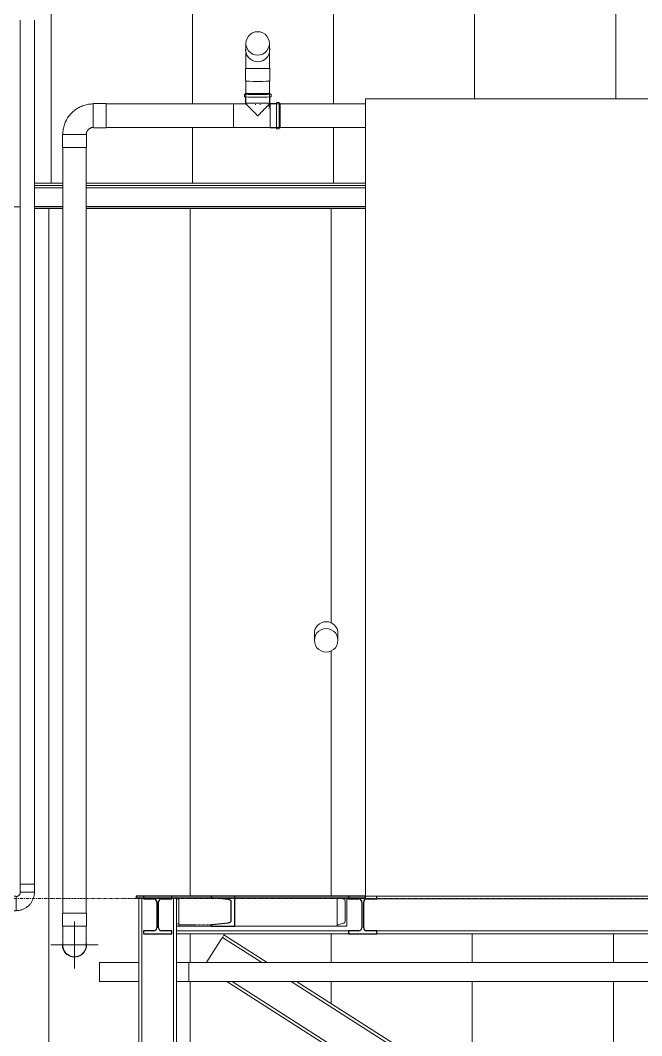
# Model space of a CAD drawing. Header units: centimetres. Extents: x -3046 to 63786, y -269 to 1483.
# Drawn here: x 42418 to 42748, y 516 to 1056 of the extents above; entities that cross this region are included whole.
import ezdxf

# ---------------------------------------------------------------- set-up
doc = ezdxf.new("R2010")
doc.units = ezdxf.units.CM
doc.linetypes.add('Centre', pattern=[3.175, 0.635, -0.475, 1.59, -0.475])
doc.linetypes.add('Hidden', pattern=[0.714375, 0.47625, -0.238125])
for name, color, linetype, lineweight in [('A-FLOR', 7, 'Continuous', 9), ('A-FLOR-LEVL', 7, 'Continuous', 9), ('A-ROOF-OTLN', 7, 'Continuous', 9), ('A-ROOF-PATT', 7, 'Continuous', 9), ('A-WALL', 7, 'Continuous', 9), ('A-WALL-PATT', 7, 'Continuous', 9), ('E-CABL-TRAY', 7, 'Continuous', 9), ('M-EQPM', 7, 'Continuous', 9), ('P-PIPE', 7, 'Continuous', 9), ('P-PIPE-CNTR', 7, 'Continuous', 9), ('S-BEAM', 7, 'Continuous', 9), ('S-COLS', 7, 'Continuous', 9)]:
    doc.layers.add(name, color=color, linetype=linetype, lineweight=lineweight)
pattern_1 = [(45, (-5504.39, 711.715), (-62.8618, 62.8618), []), (45, (-5504.39, 806.965), (-62.8618, 62.8618), [])]

# ---------------------------------------------------------------- blocks, each defined once
blk = doc.blocks.new('Costanera Perfil Z - Parametrizado - h_22cm-1722626-s03')
at = {"layer": 'S-BEAM'}
for p, q in [((-1020.78, 956.49), (-4932.82, 956.49)), ((-998.24, 956.49), (-1013.31, 956.49)), ((-837.29, 956.49), (-985.75, 956.49))]:
    blk.add_line(p, q, dxfattribs=at)
blk = doc.blocks.new('PQ_RVR_EST-01_ZZ_ZZ_MO_T_A_rvt-3-s03')
at = {"layer": 'S-BEAM', "lineweight": 9}
blk.add_blockref('Costanera Perfil Z - Parametrizado - h_22cm-1722626-s03', (0, 0), dxfattribs=at)
blk = doc.blocks.new('UC-Perfil universal-Pilar - 100x200 UC-1216592-s03')
at = {"layer": 'S-COLS'}
for p, q in [((-957.79, 589.01), (-957.79, 6.5)), ((-956.25, 589.02), (-956.25, 6.5)), ((-939.33, 589), (-939.33, 6.5)), ((-937.79, 589), (-937.79, 6.5))]:
    blk.add_line(p, q, dxfattribs=at)
blk = doc.blocks.new('UC-Perfil universal - 150x200 UC-1208520-s03')
at = {"layer": 'S-BEAM'}
h = blk.add_hatch(dxfattribs=at)
h.set_pattern_fill('FP_45', color=256, style=0, pattern_type=2)
h.set_pattern_definition(pattern_1)
h.paths.add_polyline_path([(-955.29, 570), (-940.29, 570), (-940.29, 571.54), (-945.78, 571.54), (-946.85, 571.99), (-947.3, 573.47), (-947.16, 587.28), (-946.85, 588.01), (-945.78, 588.46), (-940.29, 588.46), (-940.29, 590), (-955.29, 590), (-955.29, 588.46), (-949.81, 588.46), (-948.73, 588.01), (-948.29, 586.94), (-948.29, 573.06), (-948.73, 571.99), (-950.21, 571.54), (-955.29, 571.54)])
at = {"layer": 'S-BEAM', "lineweight": 25}
for p, q in [((-940.29, 590), (-955.29, 590)), ((-955.29, 590), (-955.29, 588.46)), ((-940.29, 588.46), (-940.29, 590)), ((-955.29, 588.46), (-949.81, 588.46)), ((-948.29, 586.94), (-948.29, 573.06)), ((-947.3, 573.06), (-947.3, 586.94)), ((-945.78, 588.46), (-940.29, 588.46)), ((-949.81, 571.54), (-955.29, 571.54)), ((-955.29, 571.54), (-955.29, 570)), ((-955.29, 570), (-940.29, 570)), ((-940.29, 571.54), (-945.78, 571.54)), ((-940.29, 570), (-940.29, 571.54))]:
    blk.add_line(p, q, dxfattribs=at)
for centre, start, end in [((-949.81, 586.94), 0, 90), ((-945.78, 586.94), 90, 180), ((-949.81, 573.06), 270, 0), ((-945.78, 573.06), 180, 270)]:
    blk.add_arc(centre, 1.52, start, end, dxfattribs=at)
blk = doc.blocks.new('UC-Perfil universal - 150x200 UC-1218453-s03')
at = {"layer": 'S-BEAM'}
for p, q in [((-914.19, 566.74), (-913.37, 568.02)), ((-913.37, 568.02), (-912.54, 569.32)), ((-913.37, 568.02), (-892.48, 554.65)), ((-912.54, 569.32), (-889.62, 554.65)), ((-921.67, 555.05), (-914.19, 566.74)), ((-921.88, 554.71), (-921.67, 555.05)), ((-911.1, 544.65), (-512.5, 289.64)), ((-908.24, 544.65), (-509.65, 289.64)), ((-876.85, 544.65), (-488.32, 296.08)), ((-873.99, 544.65), (-488.32, 297.91)), ((-489.59, 276.81), (-488.49, 276.1)), ((-488.49, 276.1), (-489.32, 274.81)), ((-488.38, 276.28), (-488.49, 276.1))]:
    blk.add_line(p, q, dxfattribs=at)
blk = doc.blocks.new('UC-Perfil universal - 150x200 UC-V94-s03')
at = {"layer": 'S-BEAM'}
for p, q in [((-536.49, 554.65), (-512.5, 570)), ((-533.63, 554.65), (-509.65, 570)), ((-502.24, 554.65), (-488.32, 563.56)), ((-499.38, 554.65), (-488.32, 561.73)), ((-923.32, 307.17), (-552.12, 544.65)), ((-922.49, 305.88), (-549.26, 544.65)), ((-913.37, 291.62), (-517.87, 544.65)), ((-912.54, 290.33), (-515.01, 544.65)), ((-922.49, 305.88), (-923.32, 307.17)), ((-921.67, 304.6), (-922.49, 305.88)), ((-914.19, 292.9), (-921.67, 304.6)), ((-913.37, 291.62), (-914.19, 292.9)), ((-912.54, 290.33), (-913.37, 291.62))]:
    blk.add_line(p, q, dxfattribs=at)
blk = doc.blocks.new('Elbow PVC NCh - Elbow PVC NCh-1219875-s03')
at = {"layer": 'P-PIPE', "color": 6, "true_color": 0xff00ff}
for p, q in [((-975.12, 1011.41), (-981.97, 1011.41)), ((-998.42, 994.96), (-998.42, 988.11)), ((-985.53, 994.96), (-998.42, 994.96)), ((-985.53, 988.11), (-985.53, 994.96)), ((-981.97, 998.52), (-975.12, 998.52)), ((-998.42, 988.11), (-985.53, 988.11))]:
    blk.add_line(p, q, dxfattribs=at)
at = {"layer": 'P-PIPE', "color": 6, "true_color": 0xff00ff, "flags": 128}
for points in [[(-981.97, 1011.21), (-982.62, 1011.2), (-983.27, 1011.16), (-983.92, 1011.09), (-984.56, 1011), (-985.2, 1010.89), (-985.83, 1010.74), (-986.46, 1010.58), (-987.08, 1010.39), (-987.7, 1010.17), (-988.3, 1009.93), (-988.89, 1009.66), (-989.48, 1009.37), (-990.05, 1009.06), (-990.6, 1008.73), (-991.15, 1008.37), (-991.68, 1007.99), (-992.19, 1007.6), (-992.69, 1007.18), (-993.17, 1006.74), (-993.63, 1006.28), (-994.07, 1005.81), (-994.5, 1005.31), (-994.9, 1004.8), (-995.28, 1004.28), (-995.65, 1003.74), (-995.99, 1003.19), (-996.3, 1002.62), (-996.6, 1002.04), (-996.87, 1001.45), (-997.12, 1000.85), (-997.34, 1000.24), (-997.54, 999.62), (-997.71, 998.99), (-997.86, 998.36), (-997.98, 997.72), (-998.08, 997.08), (-998.15, 996.43), (-998.2, 995.79), (-998.22, 995.14), (-998.22, 994.96)], [(-985.72, 994.96), (-985.72, 995.11), (-985.71, 995.26), (-985.69, 995.41), (-985.67, 995.56), (-985.65, 995.71), (-985.61, 995.85), (-985.58, 996), (-985.53, 996.14), (-985.48, 996.28), (-985.43, 996.42), (-985.36, 996.56), (-985.3, 996.69), (-985.23, 996.82), (-985.15, 996.95), (-985.07, 997.08), (-984.98, 997.2), (-984.89, 997.32), (-984.79, 997.43), (-984.69, 997.54), (-984.58, 997.65), (-984.47, 997.75), (-984.36, 997.85), (-984.24, 997.94), (-984.12, 998.03), (-984, 998.12), (-983.87, 998.19), (-983.74, 998.27), (-983.61, 998.34), (-983.47, 998.4), (-983.33, 998.46), (-983.19, 998.51), (-983.05, 998.55), (-982.9, 998.59), (-982.76, 998.63), (-982.61, 998.66), (-982.46, 998.68), (-982.31, 998.69), (-982.16, 998.71), (-982.01, 998.71), (-981.97, 998.71)]]:
    blk.add_lwpolyline(points, dxfattribs=at)
at = {"layer": 'P-PIPE', "color": 6, "true_color": 0xff00ff}
for centre, start_param, end_param in [((-981.97, 1004.96), 0, 2.738844), ((-975.12, 1004.96), 0, 3.141593), ((-981.97, 1004.96), 2.879793, 3.141593)]:
    blk.add_ellipse(centre, major_axis=(0, 6.45), ratio=0.00412, start_param=start_param, end_param=end_param, dxfattribs=at)
blk = doc.blocks.new('Elbow PVC NCh - Elbow PVC NCh-V95-s03')
at = {"layer": 'P-PIPE', "color": 6, "true_color": 0xff00ff}
for p, q in [((-998.43, 580.87), (-998.43, 574.02)), ((-991.99, 580.87), (-998.43, 580.87)), ((-985.54, 580.87), (-991.99, 580.87)), ((-985.54, 574.02), (-985.54, 580.87)), ((-998.43, 574.02), (-991.99, 574.02)), ((-991.99, 574.02), (-985.54, 574.02))]:
    blk.add_line(p, q, dxfattribs=at)
at = {"layer": 'P-PIPE', "color": 6, "true_color": 0xff00ff, "flags": 128}
for points in [[(-998.24, 574.02), (-998.24, 573.62), (-998.24, 573.23), (-998.24, 572.83), (-998.24, 572.43), (-998.24, 572.04), (-998.24, 571.65), (-998.24, 571.26), (-998.24, 570.88), (-998.24, 570.5), (-998.24, 570.13), (-998.24, 569.76), (-998.24, 569.41), (-998.24, 569.06), (-998.24, 568.71), (-998.24, 568.38), (-998.24, 568.05), (-998.24, 567.74), (-998.24, 567.43), (-998.24, 567.13), (-998.24, 566.85), (-998.24, 566.58), (-998.24, 566.32), (-998.24, 566.07), (-998.24, 565.83), (-998.24, 565.61), (-998.24, 565.4), (-998.24, 565.2), (-998.24, 565.02), (-998.24, 564.86), (-998.24, 564.7), (-998.24, 564.57), (-998.24, 564.44), (-998.24, 564.34), (-998.24, 564.25), (-998.24, 564.17), (-998.24, 564.11), (-998.24, 564.07), (-998.24, 564.04), (-998.24, 564.02), (-998.24, 564.02)], [(-985.74, 564.02), (-985.74, 564.03), (-985.74, 564.06), (-985.74, 564.1), (-985.74, 564.15), (-985.74, 564.22), (-985.74, 564.31), (-985.74, 564.41), (-985.74, 564.53), (-985.74, 564.67), (-985.74, 564.81), (-985.74, 564.98), (-985.74, 565.15), (-985.74, 565.35), (-985.74, 565.55), (-985.74, 565.77), (-985.74, 566), (-985.74, 566.25), (-985.74, 566.51), (-985.74, 566.78), (-985.74, 567.06), (-985.74, 567.35), (-985.74, 567.65), (-985.74, 567.97), (-985.74, 568.29), (-985.74, 568.62), (-985.74, 568.96), (-985.74, 569.31), (-985.74, 569.67), (-985.74, 570.03), (-985.74, 570.4), (-985.74, 570.78), (-985.74, 571.16), (-985.74, 571.54), (-985.74, 571.93), (-985.74, 572.32), (-985.74, 572.72), (-985.74, 573.12), (-985.74, 573.52), (-985.74, 573.92), (-985.74, 574.02)]]:
    blk.add_lwpolyline(points, dxfattribs=at)
at = {"layer": 'P-PIPE', "color": 6, "true_color": 0xff00ff}
for radius, start, end in [(6.44, 166.3092, 270), (6.25, 176.5883, 270), (6.45, 270, 15), (6.25, 315.6161, 10.9285), (6.25, 270, 315)]:
    blk.add_arc((-991.99, 564.02), radius, start, end, dxfattribs=at)
blk = doc.blocks.new('Elbow PVC NCh - Elbow PVC NCh-1260929-s03')
at = {"layer": 'P-PIPE', "color": 6, "true_color": 0xff00ff}
for p, q in [((-1020.91, 596.38), (-1020.91, 592.03)), ((-1013.16, 596.38), (-1020.91, 596.38)), ((-1013.16, 592.03), (-1013.16, 596.38)), ((-1023.03, 589.9), (-1027.38, 589.9)), ((-1027.38, 589.9), (-1027.38, 582.15)), ((-1023.03, 582.15), (-1023.03, 589.9)), ((-1020.91, 592.03), (-1013.16, 592.03)), ((-1027.38, 582.15), (-1023.03, 582.15))]:
    blk.add_line(p, q, dxfattribs=at)
at = {"layer": 'P-PIPE', "color": 6, "true_color": 0xff00ff, "flags": 128}
for points in [[(-1023.03, 582.28), (-1022.64, 582.28), (-1022.25, 582.31), (-1021.87, 582.35), (-1021.48, 582.4), (-1021.1, 582.47), (-1020.72, 582.55), (-1020.34, 582.65), (-1019.97, 582.77), (-1019.6, 582.9), (-1019.24, 583.04), (-1018.88, 583.2), (-1018.53, 583.38), (-1018.19, 583.56), (-1017.85, 583.76), (-1017.53, 583.98), (-1017.21, 584.2), (-1016.9, 584.44), (-1016.6, 584.69), (-1016.32, 584.96), (-1016.04, 585.23), (-1015.77, 585.52), (-1015.52, 585.81), (-1015.28, 586.12), (-1015.05, 586.43), (-1014.83, 586.76), (-1014.63, 587.09), (-1014.43, 587.43), (-1014.26, 587.78), (-1014.09, 588.13), (-1013.95, 588.49), (-1013.81, 588.86), (-1013.69, 589.23), (-1013.59, 589.61), (-1013.5, 589.98), (-1013.43, 590.37), (-1013.37, 590.75), (-1013.32, 591.14), (-1013.3, 591.53), (-1013.28, 591.92), (-1013.28, 592.03)], [(-1020.78, 592.03), (-1020.79, 591.94), (-1020.79, 591.85), (-1020.8, 591.76), (-1020.81, 591.67), (-1020.83, 591.58), (-1020.85, 591.49), (-1020.87, 591.4), (-1020.9, 591.32), (-1020.93, 591.23), (-1020.96, 591.15), (-1021, 591.07), (-1021.04, 590.99), (-1021.08, 590.91), (-1021.13, 590.83), (-1021.18, 590.75), (-1021.23, 590.68), (-1021.28, 590.61), (-1021.34, 590.54), (-1021.4, 590.47), (-1021.47, 590.41), (-1021.53, 590.35), (-1021.6, 590.29), (-1021.67, 590.23), (-1021.74, 590.18), (-1021.82, 590.13), (-1021.89, 590.08), (-1021.97, 590.04), (-1022.05, 590), (-1022.14, 589.96), (-1022.22, 589.93), (-1022.3, 589.9), (-1022.39, 589.87), (-1022.48, 589.85), (-1022.56, 589.82), (-1022.65, 589.81), (-1022.74, 589.79), (-1022.83, 589.78), (-1022.92, 589.78), (-1023.01, 589.78), (-1023.03, 589.78)]]:
    blk.add_lwpolyline(points, dxfattribs=at)
blk = doc.blocks.new('Elbow PVC NCh - Elbow PVC NCh-1260457-s03')
at = {"layer": 'P-PIPE', "color": 6, "true_color": 0xff00ff}
for p, q in [((-901.04, 1040.12), (-901.04, 1040.12)), ((-888.15, 1040.12), (-888.15, 1040.12)), ((-901.04, 1030.13), (-901.04, 1023.28)), ((-888.15, 1023.28), (-888.15, 1030.13))]:
    blk.add_line(p, q, dxfattribs=at)
at = {"layer": 'P-PIPE', "color": 6, "true_color": 0xff00ff, "flags": 128}
for points in [[(-900.85, 1039.32), (-900.85, 1039.47), (-900.85, 1039.61), (-900.85, 1039.73), (-900.85, 1039.83), (-900.85, 1039.92)], [(-900.85, 1030.13), (-900.85, 1030.53), (-900.85, 1030.93), (-900.85, 1031.33), (-900.85, 1031.73), (-900.85, 1032.13), (-900.85, 1032.52), (-900.85, 1032.91), (-900.85, 1033.3), (-900.85, 1033.68), (-900.85, 1034.05), (-900.85, 1034.42), (-900.85, 1034.78), (-900.85, 1035.13), (-900.85, 1035.47), (-900.85, 1035.81), (-900.85, 1036.14), (-900.85, 1036.45), (-900.85, 1036.76), (-900.85, 1037.06), (-900.85, 1037.34), (-900.85, 1037.61), (-900.85, 1037.87), (-900.85, 1038.12), (-900.85, 1038.36)], [(-888.37, 1040.69), (-888.35, 1040.44), (-888.35, 1040.19), (-888.35, 1040.12)], [(-888.35, 1040.12), (-888.35, 1040.12), (-888.35, 1040.09), (-888.35, 1040.05), (-888.35, 1040), (-888.35, 1039.92), (-888.35, 1039.84), (-888.35, 1039.73), (-888.35, 1039.61), (-888.35, 1039.48), (-888.35, 1039.33)], [(-888.35, 1038.36), (-888.35, 1038.13), (-888.35, 1037.88), (-888.35, 1037.62), (-888.35, 1037.35), (-888.35, 1037.06), (-888.35, 1036.77), (-888.35, 1036.46), (-888.35, 1036.15), (-888.35, 1035.82), (-888.35, 1035.48), (-888.35, 1035.14), (-888.35, 1034.79), (-888.35, 1034.43), (-888.35, 1034.06), (-888.35, 1033.69), (-888.35, 1033.31), (-888.35, 1032.92), (-888.35, 1032.53), (-888.35, 1032.14), (-888.35, 1031.74), (-888.35, 1031.35), (-888.35, 1030.94), (-888.35, 1030.54), (-888.35, 1030.14), (-888.35, 1030.13)]]:
    blk.add_lwpolyline(points, dxfattribs=at)
at = {"layer": 'P-PIPE', "color": 6, "true_color": 0xff00ff}
for centre, major_axis, ratio, start_param, end_param in [((-894.6, 1040.12), (6.45, 0), 1, 2.965133, 4.712389), ((-894.6, 1040.12), (6.45, 0), 1, 4.712389, 6.544985), ((-894.6, 1030.13), (6.45, 0), 0.009769, 2.879793, 4.712389), ((-894.6, 1030.13), (6.25, 0), 0.009769, 3.141593, 3.403392), ((-894.6, 1030.13), (6.45, 0), 0.009769, 4.712389, 6.544985), ((-894.6, 1030.13), (6.25, 0), 0.009769, 6.021386, 6.283185), ((-894.6, 1023.28), (6.45, 0), 0.009769, 3.141593, 4.712389), ((-894.6, 1023.28), (6.45, 0), 0.009769, 4.712389, 6.283185)]:
    blk.add_ellipse(centre, major_axis=major_axis, ratio=ratio, start_param=start_param, end_param=end_param, dxfattribs=at)
blk = doc.blocks.new('Junction PVC NCh - Angulo Libre-1260458-s03')
at = {"layer": 'P-PIPE', "color": 6, "true_color": 0xff00ff}
for p, q in [((-901.66, 1016.36), (-901.66, 1014.94)), ((-901.09, 1016.87), (-901.09, 1016.36)), ((-888.33, 1016.87), (-888.11, 1016.87)), ((-888.33, 1016.33), (-888.33, 1016.87)), ((-888.11, 1016.36), (-888.11, 1016.87)), ((-888.11, 1016.87), (-888.11, 1016.36)), ((-888.11, 1016.36), (-887.53, 1016.36)), ((-887.53, 1014.94), (-887.53, 1016.36)), ((-887.53, 1016.36), (-887.53, 1014.94)), ((-900.85, 1011.21), (-907.45, 1011.21)), ((-901.09, 1014.94), (-901.09, 1011.63)), ((-901.09, 1011.63), (-900.87, 1010.93)), ((-900.85, 1011.63), (-900.85, 1011.21)), ((-888.33, 1010.93), (-888.9, 1010.99)), ((-887.93, 1011.45), (-888.63, 1011.21)), ((-888.42, 1009.37), (-888.63, 1011.21)), ((-888.35, 1011.21), (-888.35, 1011.63)), ((-887.93, 1011.21), (-888.35, 1011.21)), ((-888.33, 1010.93), (-888.11, 1011.63)), ((-888.11, 1011.63), (-888.33, 1010.93)), ((-888.33, 1011.62), (-888.33, 1010.93)), ((-888.11, 1011.63), (-888.11, 1014.94)), ((-888.11, 1014.91), (-888.11, 1011.63)), ((-884.62, 1011.45), (-887.93, 1011.45)), ((-883.2, 1012.03), (-884.62, 1012.03)), ((-882.69, 1011.45), (-883.2, 1011.45)), ((-907.45, 998.71), (-887.93, 998.71)), ((-888.63, 998.71), (-887.93, 998.47)), ((-887.93, 998.47), (-884.62, 998.47)), ((-884.62, 997.9), (-883.2, 997.9)), ((-883.2, 998.47), (-882.69, 998.47))]:
    blk.add_line(p, q, dxfattribs=at)
for centre, major_axis, ratio, start_param, end_param in [((-894.6, 1016.36), (7.07, 0), 0.009769, 2.732553, 3.141591), ((-894.6, 1016.36), (7.07, 0), 0.009769, 3.141593, 6.283184), ((-894.6, 1016.87), (6.49, 0), 0.009769, 3.120512, 3.141591), ((-894.6, 1016.87), (6.49, 0), 0.009769, 3.141593, 6.283184), ((-894.6, 1016.36), (6.49, 0), 0.009769, 3.120512, 3.141591), ((-894.6, 1016.36), (6.49, 0), 0.009769, 3.141593, 6.283184), ((-894.6, 1016.36), (6.49, 0), 0.009769, 0, 0.290941), ((-894.6, 1016.87), (6.49, 0), 0.009769, 0, 0.283548), ((-894.6, 1016.36), (7.07, 0), 0.009769, 0, 0.392698), ((-907.45, 1004.96), (0, 6.25), 0.000001, 0.009769, 0.397611), ((-907.45, 1004.96), (0, 6.25), 0.000001, 0.533368, 0.659411), ((-894.6, 1014.94), (7.07, 0), 0.009769, 3.141593, 6.283184), ((-894.6, 1011.63), (6.49, 0), 0.009769, 3.144663, 6.280115), ((-894.6, 1010.93), (6.27, 0), 0.009769, 3.359462, 3.59039), ((-894.6, 1010.93), (6.27, 0), 0.009769, 2.692792, 2.903325), ((-894.6, 1010.93), (6.27, 0), 0.009769, 4.487988, 4.536862), ((-894.6, 1010.93), (6.27, 0), 0.009769, 4.887913, 4.936787), ((-894.6, 1010.93), (6.27, 0), 0.009769, 6.283184, 6.731983), ((-894.6, 1010.93), (6.27, 0), 0.009769, 5.834385, 6.280115), ((-888.63, 1004.96), (0, 6.25), 0.000001, 5.844155, 6.283172), ((-888.63, 1004.96), (0, 6.25), 0.000001, 0.009769, 0.647941), ((-887.93, 1004.96), (0, 6.49), 0.000001, 0.009769, 3.141592), ((-884.62, 1004.96), (0, 7.07), 0.000001, 0.009769, 3.141593), ((-883.2, 1004.96), (0, 7.07), 0.000001, 0.009769, 3.151362), ((-882.69, 1004.96), (0, 6.49), 0.000001, 0.009769, 3.141593), ((-907.45, 1004.96), (0, 6.25), 0.000001, 0.795167, 0.92121), ((-907.45, 1004.96), (0, 6.25), 0.000001, 1.056966, 1.18301), ((-907.45, 1004.96), (0, 6.25), 0.000001, 1.318766, 1.444809), ((-907.45, 1004.96), (0, 6.25), 0.000001, 1.580565, 1.706608), ((-888.63, 1004.96), (0, 6.25), 0.000001, 0.907367, 0.960607), ((-907.45, 1004.96), (0, 6.25), 0.000001, 1.842365, 1.968408), ((-907.45, 1004.96), (0, 6.25), 0.000001, 2.104164, 2.230207), ((-907.45, 1004.96), (0, 6.25), 0.000001, 2.365963, 2.492007), ((-907.45, 1004.96), (0, 6.25), 0.000001, 2.627763, 2.753806), ((-907.45, 1004.96), (0, 6.25), 0.000001, 2.889562, 3.141593)]:
    blk.add_ellipse(centre, major_axis=major_axis, ratio=ratio, start_param=start_param, end_param=end_param, dxfattribs=at)
for points, knots in [([(-894.6, 1004.9), (-894.88, 1005.18), (-895.44, 1005.74), (-896.28, 1006.58), (-897.1, 1007.4), (-897.89, 1008.2), (-898.52, 1008.83), (-898.99, 1009.31), (-899.33, 1009.65), (-899.64, 1009.97), (-899.93, 1010.27), (-900.2, 1010.53), (-900.42, 1010.76), (-900.61, 1010.95), (-900.79, 1011.14), (-900.84, 1011.21), (-900.85, 1011.21)], [0, 0, 0, 0, 0.1, 0.2, 0.3, 0.4, 0.5, 0.55, 0.6, 0.65, 0.7, 0.75, 0.8, 0.85, 0.9, 1, 1, 1, 1]), ([(-888.35, 1011.21), (-888.35, 1011.21), (-888.4, 1011.14), (-888.59, 1010.95), (-888.77, 1010.76), (-889, 1010.53), (-889.26, 1010.27), (-889.55, 1009.97), (-889.87, 1009.65), (-890.2, 1009.31), (-890.68, 1008.83), (-891.31, 1008.2), (-892.1, 1007.4), (-892.92, 1006.58), (-893.75, 1005.74), (-894.32, 1005.18), (-894.6, 1004.9)], [0, 0, 0, 0, 0.1, 0.15, 0.2, 0.25, 0.3, 0.35, 0.4, 0.45, 0.5, 0.6, 0.7, 0.8, 0.9, 1, 1, 1, 1]), ([(-889.26, 1010.32), (-889.17, 1010.41), (-889, 1010.59), (-888.77, 1010.81), (-888.59, 1010.99), (-888.4, 1011.16), (-888.35, 1011.21), (-888.35, 1011.21)], [0.7, 0.7, 0.7, 0.7, 0.75, 0.8, 0.85, 0.9, 1, 1, 1, 1])]:
    blk.add_open_spline(points, degree=3, knots=knots, dxfattribs=at)
blk.add_open_spline([(-900.73, 1011.11), (-900.7, 1011.07), (-900.61, 1010.99), (-900.42, 1010.81), (-900.2, 1010.59), (-900.02, 1010.41), (-899.93, 1010.32)], degree=3, dxfattribs=at)
blk = doc.blocks.new('UC-Perfil universal - 150x200 UC-1239197-s03')
at = {"layer": 'S-BEAM'}
for p, q in [((-936.52, 588.46), (-937.79, 588.46)), ((-846.29, 588.46), (-847.28, 588.46)), ((-605.82, 588.46), (-831.29, 588.46)), ((-589.79, 588.46), (-590.82, 588.46)), ((-937.79, 571.54), (-846.29, 571.54)), ((-846.29, 570), (-937.79, 570)), ((-831.29, 571.54), (-605.82, 571.54)), ((-605.82, 570), (-831.29, 570)), ((-590.82, 571.54), (-488.32, 571.54)), ((-488.32, 570), (-590.82, 570))]:
    blk.add_line(p, q, dxfattribs=at)
blk = doc.blocks.new('UC-Perfil universal - 150x200 UC-1245267-s03')
at = {"layer": 'S-BEAM'}
h = blk.add_hatch(dxfattribs=at)
h.set_pattern_fill('FP_45', color=256, style=0, pattern_type=2)
h.set_pattern_definition(pattern_1)
h.paths.add_polyline_path([(-846.29, 570), (-831.29, 570), (-831.29, 571.54), (-836.78, 571.54), (-837.85, 571.99), (-838.3, 573.47), (-838.16, 587.28), (-837.85, 588.01), (-836.78, 588.46), (-831.29, 588.46), (-831.29, 590), (-846.29, 590), (-846.29, 588.46), (-840.81, 588.46), (-839.73, 588.01), (-839.29, 586.94), (-839.29, 573.06), (-839.73, 571.99), (-840.81, 571.54), (-846.29, 571.54)])
at = {"layer": 'S-BEAM', "lineweight": 25}
for p, q in [((-837.29, 590), (-846.29, 590)), ((-846.29, 590), (-846.29, 588.46)), ((-831.29, 588.46), (-831.29, 590)), ((-846.29, 588.46), (-840.81, 588.46)), ((-839.29, 586.94), (-839.29, 573.06)), ((-838.3, 573.06), (-838.3, 586.94)), ((-836.78, 588.46), (-831.29, 588.46)), ((-840.81, 571.54), (-846.29, 571.54)), ((-846.29, 571.54), (-846.29, 570)), ((-846.29, 570), (-831.29, 570)), ((-831.29, 571.54), (-836.78, 571.54)), ((-831.29, 570), (-831.29, 571.54))]:
    blk.add_line(p, q, dxfattribs=at)
for centre, start, end in [((-840.81, 586.94), 360, 90), ((-836.78, 586.94), 90, 180), ((-840.81, 573.06), 270, 0), ((-836.78, 573.06), 180, 270)]:
    blk.add_arc(centre, 1.52, start, end, dxfattribs=at)
blk = doc.blocks.new('C Shapes - C8x16-1245249-s03')
at = {"layer": 'S-BEAM'}
for p, q in [((-936.52, 588.35), (-936.52, 589)), ((-936.52, 587.1), (-936.52, 588.35)), ((-936.52, 576.9), (-936.52, 587.1)), ((-936.52, 575.65), (-936.52, 576.9)), ((-936.52, 574.8), (-936.52, 575.65)), ((-936.52, 574.8), (-936.52, 574.17)), ((-936.52, 574), (-936.52, 574.17)), ((-919.43, 574), (-936.52, 574))]:
    blk.add_line(p, q, dxfattribs=at)
at = {"layer": 'S-BEAM', "linetype": 'Hidden'}
blk.add_line((-936.52, 574.71), (-918.68, 574.71), dxfattribs=at)
blk = doc.blocks.new('C Shapes - C8x16-1245236-s03')
at = {"layer": 'S-BEAM'}
for p, q in [((-936.52, 588.55), (-937.79, 588.89)), ((-851.21, 589), (-848.76, 588.35)), ((-847.28, 574), (-847.28, 589)), ((-848.1, 587.1), (-848.1, 576.9)), ((-937.79, 575.11), (-936.52, 575.45)), ((-936.52, 574), (-937.79, 574)), ((-852.31, 574.17), (-852.31, 574)), ((-852.31, 574), (-847.28, 574)), ((-848.76, 575.65), (-851.97, 574.8))]:
    blk.add_line(p, q, dxfattribs=at)
for centre, major_axis, start_param, end_param in [((-848.89, 587.1), (0, 1.27), 4.712389, 6.118077), ((-851.91, 574.17), (0, 0.636), 0.165108, 1.570796), ((-848.89, 576.9), (0, 1.27), 3.306701, 4.712389)]:
    blk.add_ellipse(centre, major_axis=major_axis, ratio=0.628093, start_param=start_param, end_param=end_param, dxfattribs=at)
blk = doc.blocks.new('C Shapes - C8x16-1245250-s03')
at = {"layer": 'S-BEAM', "lineweight": 25}
for p, q in [((-906.78, 590), (-919.43, 590)), ((-919.43, 590), (-919.43, 589.83)), ((-918.59, 589.2), (-910.51, 588.35)), ((-906.78, 574), (-906.78, 590)), ((-908.83, 587.1), (-908.83, 576.9)), ((-919.43, 574.17), (-919.43, 574)), ((-919.43, 574), (-906.78, 574)), ((-910.51, 575.65), (-918.59, 574.8))]:
    blk.add_line(p, q, dxfattribs=at)
at = {"layer": 'S-BEAM'}
for p in [(-852.36, 589), (-906.78, 574)]:
    blk.add_line(p, (-852.36, 574), dxfattribs=at)
at = {"layer": 'S-BEAM', "lineweight": 25, "flags": 128}
for points in [[(-919.43, 589.83), (-919.41, 589.7), (-919.35, 589.58), (-919.25, 589.47), (-919.12, 589.37), (-918.96, 589.29), (-918.78, 589.24), (-918.59, 589.2)], [(-910.51, 588.35), (-910.12, 588.28), (-909.76, 588.17), (-909.44, 588.01), (-909.18, 587.82), (-908.99, 587.59), (-908.87, 587.35), (-908.83, 587.1)], [(-918.59, 574.8), (-918.78, 574.76), (-918.96, 574.71), (-919.12, 574.63), (-919.25, 574.53), (-919.35, 574.42), (-919.41, 574.3), (-919.43, 574.17)], [(-908.83, 576.9), (-908.87, 576.65), (-908.99, 576.41), (-909.18, 576.18), (-909.44, 575.99), (-909.76, 575.83), (-910.12, 575.72), (-910.51, 575.65)]]:
    blk.add_lwpolyline(points, dxfattribs=at)
blk = doc.blocks.new('BPC_Codo 90_ - Codo 90_-1054126-s03')
at = {"layer": 'E-CABL-TRAY'}
for p, q in [((-978.67, 554.65), (-978.67, 544.65)), ((-957.83, 554.65), (-978.67, 554.65)), ((-937.79, 554.65), (-931.17, 554.65)), ((-931.17, 554.65), (-931.17, 544.65)), ((-978.67, 544.65), (-957.83, 544.65)), ((-931.17, 544.65), (-937.79, 544.65))]:
    blk.add_line(p, q, dxfattribs=at)
blk = doc.blocks.new('Torre - Torre-1256069-s03')
at = {"layer": 'M-EQPM'}
for p, q in [((-837.29, 1014), (-597.29, 1014)), ((-837.29, 590), (-837.29, 1014)), ((-597.29, 1014), (-597.29, 590)), ((-597.29, 590), (-837.29, 590))]:
    blk.add_line(p, q, dxfattribs=at)
blk = doc.blocks.new('PQ_RVR_EXT-01_ZZ_ZZ_MO_T_A_rvt-3-s03')
at = {"layer": 'A-FLOR', "lineweight": 25}
for p, q in [((-837.29, 590), (-959.27, 590)), ((-959.27, 590), (-959.27, 589)), ((-959.27, 589), (-837.29, 589)), ((-837.29, 589), (-837.29, 590))]:
    blk.add_line(p, q, dxfattribs=at)
at = {"layer": 'E-CABL-TRAY'}
for p, q in [((-931.17, 544.65), (-931.17, 554.65)), ((-931.17, 554.65), (-488.32, 554.65)), ((-931.17, 544.65), (-488.32, 544.65))]:
    blk.add_line(p, q, dxfattribs=at)
at = {"layer": 'P-PIPE', "color": 6, "true_color": 0xff00ff}
for p, q in [((-1020.78, 1055.68), (-1020.78, 596.38)), ((-1013.28, 596.38), (-1013.28, 1055.68)), ((-900.89, 1043.4), (-900.9, 1040.21)), ((-888.4, 1040.17), (-888.39, 1043.36)), ((-900.85, 1023.28), (-900.85, 1011.63)), ((-888.35, 1011.63), (-888.35, 1023.28)), ((-907.45, 1011.21), (-975.12, 1011.21)), ((-837.29, 1011.21), (-887.93, 1011.21)), ((-975.12, 998.71), (-907.45, 998.71)), ((-887.93, 998.71), (-837.29, 998.71)), ((-998.24, 988.11), (-998.24, 580.87)), ((-985.74, 580.87), (-985.74, 988.11)), ((-864.48, 729.64), (-864.48, 725.99)), ((-851.98, 725.99), (-851.98, 729.64))]:
    blk.add_line(p, q, dxfattribs=at)
at = {"layer": 'P-PIPE', "color": 6, "true_color": 0xff00ff, "flags": 128}
for points in [[(-894.64, 1049.63), (-896.03, 1049.47), (-897.35, 1049.01), (-898.53, 1048.27), (-899.52, 1047.28), (-900.27, 1046.09), (-900.73, 1044.77), (-900.89, 1043.38)], [(-888.39, 1043.38), (-888.54, 1044.77), (-889.01, 1046.09), (-889.75, 1047.28), (-890.74, 1048.27), (-891.92, 1049.01), (-893.25, 1049.47), (-894.64, 1049.63)], [(-900.89, 1043.38), (-900.73, 1041.99), (-900.27, 1040.67), (-899.52, 1039.48), (-898.53, 1038.49), (-897.35, 1037.75), (-896.03, 1037.28), (-894.64, 1037.13)], [(-894.64, 1037.13), (-893.25, 1037.28), (-891.92, 1037.75), (-890.74, 1038.49), (-889.75, 1039.48), (-889.01, 1040.67), (-888.54, 1041.99), (-888.39, 1043.38)], [(-858.23, 732.24), (-859.62, 732.08), (-860.94, 731.62), (-862.12, 730.88), (-863.11, 729.89), (-863.86, 728.7), (-864.32, 727.38), (-864.48, 725.99)], [(-851.98, 725.99), (-852.13, 727.38), (-852.6, 728.7), (-853.34, 729.89), (-854.33, 730.88), (-855.51, 731.62), (-856.84, 732.08), (-858.23, 732.24)], [(-864.48, 725.99), (-864.32, 724.6), (-863.86, 723.28), (-863.11, 722.09), (-862.12, 721.1), (-860.94, 720.36), (-859.62, 719.9), (-858.23, 719.74)], [(-858.23, 719.74), (-856.84, 719.9), (-855.51, 720.36), (-854.33, 721.1), (-853.34, 722.09), (-852.6, 723.28), (-852.13, 724.6), (-851.98, 725.99)]]:
    blk.add_lwpolyline(points, dxfattribs=at)
at = {"layer": 'P-PIPE', "color": 6, "true_color": 0xff00ff}
for centre, major_axis, ratio, start_param, end_param in [((-975.12, 1004.96), (0, 6.25), 0.000001, 0, 1.570796), ((-907.45, 1004.96), (0, 6.25), 0.000001, 0, 0.261799), ((-907.45, 1004.96), (0, 6.25), 0.000001, 0.397556, 0.523599), ((-907.45, 1004.96), (0, 6.25), 0.000001, 0.659355, 0.785398), ((-975.12, 1004.96), (0, 6.25), 0.000001, 1.570796, 3.141593), ((-907.45, 1004.96), (0, 6.25), 0.000001, 0.921154, 1.047198), ((-907.45, 1004.96), (0, 6.25), 0.000001, 1.182954, 1.308997), ((-907.45, 1004.96), (0, 6.25), 0.000001, 1.444753, 1.570796), ((-907.45, 1004.96), (0, 6.25), 0.000001, 1.706553, 1.832596), ((-907.45, 1004.96), (0, 6.25), 0.000001, 1.968352, 2.094395), ((-907.45, 1004.96), (0, 6.25), 0.000001, 2.230151, 2.356194), ((-907.45, 1004.96), (0, 6.25), 0.000001, 2.491951, 2.617994), ((-907.45, 1004.96), (0, 6.25), 0.000001, 2.75375, 3.141593), ((-858.23, 729.64), (6.25, 0), 0.999924, 1.570796, 3.141593), ((-858.23, 729.64), (6.25, 0), 0.999924, 0, 1.570796)]:
    blk.add_ellipse(centre, major_axis=major_axis, ratio=ratio, start_param=start_param, end_param=end_param, dxfattribs=at)
at = {"layer": 'P-PIPE-CNTR', "color": 6, "true_color": 0xff00ff}
for p, q in [((-991.99, 551.52), (-991.99, 576.52)), ((-1004.49, 564.02), (-979.49, 564.02))]:
    blk.add_line(p, q, dxfattribs=at)
at = {"layer": 'E-CABL-TRAY', "lineweight": 9}
blk.add_blockref('BPC_Codo 90_ - Codo 90_-1054126-s03', (0, 0), dxfattribs=at)
at = {"layer": 'M-EQPM', "lineweight": 9}
blk.add_blockref('Torre - Torre-1256069-s03', (0, 0), dxfattribs=at)
at = {"layer": 'P-PIPE', "lineweight": 9}
for name in ['Elbow PVC NCh - Elbow PVC NCh-1260457-s03', 'Junction PVC NCh - Angulo Libre-1260458-s03', 'Elbow PVC NCh - Elbow PVC NCh-1219875-s03', 'Elbow PVC NCh - Elbow PVC NCh-1260929-s03', 'Elbow PVC NCh - Elbow PVC NCh-V95-s03']:
    blk.add_blockref(name, (0, 0), dxfattribs=at)
at = {"layer": 'S-BEAM', "lineweight": 9}
for name in ['UC-Perfil universal - 150x200 UC-1208520-s03', 'C Shapes - C8x16-1245236-s03', 'C Shapes - C8x16-1245249-s03', 'C Shapes - C8x16-1245250-s03', 'UC-Perfil universal - 150x200 UC-1245267-s03', 'UC-Perfil universal - 150x200 UC-1239197-s03', 'UC-Perfil universal - 150x200 UC-V94-s03', 'UC-Perfil universal - 150x200 UC-1218453-s03']:
    blk.add_blockref(name, (0, 0), dxfattribs=at)
at = {"layer": 'S-COLS', "lineweight": 9}
blk.add_blockref('UC-Perfil universal-Pilar - 100x200 UC-1216592-s03', (0, 0), dxfattribs=at)

msp = doc.modelspace()

# ---------------------------------------------------------------- hatches: boundary and pattern name
at = {"layer": 'A-ROOF-PATT', "true_color": 0xc0c0c0}
h = msp.add_hatch(dxfattribs=at)
h.set_pattern_fill('FP_22', color=9, style=0, pattern_type=2)
h.set_pattern_definition([(90, (37934.65, 893.89), (-75, 5e-15), [])])
h.paths.add_polyline_path([(38459.09, 969.08), (42418.26, 969.08), (42418.51, 1061.02), (42419.13, 1063.73), (42420.58, 1066.15), (42422.45, 1067.75), (42426.32, 1069.44), (42432.36, 1069.9), (42432.36, 1069.78), (42716.79, 1069.55), (42716.79, 1069.29), (42716.45, 1069.01), (42717.29, 1069.17), (42717.27, 1068.91), (42716.31, 1067.43), (42715.97, 1065.95), (42716.26, 1063.72), (42716.34, 1063.37), (42716.26, 1062.94), (42715.68, 1062.95), (42715.8, 1062.76), (42716.26, 1062.65), (42715.29, 1062.44), (42701.8, 1062.28), (42426.43, 1062.04), (42425.57, 1060.76), (42425.76, 1055.68), (42425.76, 969.08), (42440.8, 969.08), (42441.03, 996.53), (42441.67, 999.82), (42443.14, 1003.27), (42446.44, 1007.09), (42449.85, 1009.36), (42454.65, 1010.89), (42457.07, 1011.41), (42463.91, 1011.19), (42463.92, 1011.21), (42538.45, 1010.94), (42539.11, 1010.34), (42538.79, 1010.9), (42538.17, 1011.62), (42537.95, 1011.63), (42537.73, 1014.92), (42537.38, 1014.94), (42537.65, 1016.34), (42537.75, 1016.18), (42537.98, 1016.33), (42538.19, 1016.33), (42538.31, 1044.77), (42538.82, 1046.16), (42540.02, 1047.78), (42540.51, 1048.27), (42542.83, 1049.41), (42543.23, 1049.5), (42544.44, 1049.62), (42546.06, 1049.38), (42547.67, 1048.66), (42549, 1047.56), (42549.73, 1046.57), (42550.03, 1046.09), (42550.52, 1044.54), (42550.82, 1039.64), (42550.6, 1035.71), (42550.46, 1030.11), (42550.89, 1030.11), (42551.15, 1016.34), (42551.51, 1016.33), (42551.24, 1014.92), (42551.12, 1015.14), (42550.93, 1014.9), (42550.69, 1011.61), (42550.36, 1011.45), (42549.86, 1009.81), (42550.41, 1009.84), (42550.55, 1010.64), (42551.11, 1011.23), (42551.24, 1011.45), (42601.75, 1011.21), (42601.75, 1014), (42841.75, 1014), (42841.75, 1011.21), (43078.72, 1011.21), (43078.72, 1014), (43318.72, 1014), (43318.72, 969.08), (43328.35, 969.08), (43328.35, 1077.33), (38459.09, 1077.3), (38459.09, 1076.11), (38459.09, 1075.92), (38459.09, 987.79)])
h.paths.add_polyline_path([(42453.3, 969.08), (42601.75, 969.08), (42601.75, 998.71), (42555.84, 998.71), (42555.84, 997.9), (42554.42, 998.15), (42554.61, 998.26), (42554.36, 998.47), (42463.92, 998.73), (42463.92, 998.52), (42455.41, 998.27), (42454.87, 997.89), (42453.69, 996.34), (42453.51, 994.96), (42453.3, 987.79)])
h.paths.add_polyline_path([(43078.72, 969.08), (43078.6, 998.71), (42841.75, 998.71), (42841.75, 969.08), (43078.6, 969.08)])
h.paths.add_polyline_path([(42550.41, 1009.61), (42550.27, 1009.69), (42549.78, 1009.63)])
h.paths.add_polyline_path([(42554.42, 1011.46), (42554.42, 1012.03), (42555.84, 1011.74), (42555.65, 1011.63), (42554.61, 1011.49)])
h.paths.add_polyline_path([(42720.01, 1062.15), (42718.79, 1062.4), (42717.22, 1063.37), (42716.26, 1065.05), (42716.46, 1067.36), (42717.69, 1069.09), (42718.19, 1069.41), (42720.01, 1069.9), (42721.94, 1069.38), (42723.63, 1067.32), (42723.88, 1066.03), (42723.59, 1064.74), (42722.54, 1063.16), (42720.96, 1062.28), (42720.02, 1062.15)])
h.paths.add_polyline_path([(42428.01, 1062.78), (42428.01, 1063.37), (42427.24, 1063.2), (42428, 1062.78)])
h.paths.add_polyline_path([(42716.06, 1063), (42716.06, 1063.36), (42715.77, 1063.28)])
h.paths.add_polyline_path([(42714.01, 1063.37), (42714.77, 1063.46), (42714.01, 1064.09), (42714.01, 1063.42)])
at = {"layer": 'A-WALL-PATT', "true_color": 0xc0c0c0}
h = msp.add_hatch(dxfattribs=at)
h.set_pattern_fill('FP_20', color=9, style=0, pattern_type=2)
h.set_pattern_definition([(90, (37933.43, 711.715), (-75, 5e-15), [])])
h.paths.add_polyline_path([(38458.84, 96.5), (39160.59, 96.5), (39160.59, 955.53), (38458.84, 955.53), (38458.84, 103.9)])
h.paths.add_polyline_path([(43029.45, 96.5), (43327.75, 96.5), (43327.75, 269.64), (42991.09, 269.63), (42991.09, 96.5), (43013.07, 96.5)])
h.paths.add_polyline_path([(41649.55, 96.5), (42148.92, 96.5), (42148.91, 408), (41332.55, 407.74), (41332.55, 96.5), (41359.13, 96.5), (41359.13, 395.4), (41649.55, 395.4), (41649.55, 99)])
h.paths.add_polyline_path([(42779.17, 96.5), (42725.98, 128.18), (42672.8, 96.5), (42767.33, 96.5)])
h.paths.add_polyline_path([(39175.61, 96.5), (39860.59, 96.5), (39860.59, 955.53), (39175.61, 955.53), (39175.61, 103.9)])
h.paths.add_polyline_path([(39875.61, 96.5), (40503.46, 96.5), (40503.46, 513.03), (40495.58, 513.03), (40495.58, 518.03), (40497.33, 518.23), (40497.33, 721.3), (40495.58, 721.3), (40495.58, 726.3), (41317.54, 726.3), (41317.54, 955.53), (39875.61, 955.53), (39875.61, 103.9)])
h.paths.add_polyline_path([(42818.25, 96.5), (42950.72, 96.5), (42950.72, 262.05), (42745.52, 139.82), (42816.48, 97.56)])
h.paths.add_polyline_path([(42970.72, 96.5), (42976.07, 96.5), (42976.07, 269.64), (42970.72, 269.63), (42970.72, 103.9)])
h.paths.add_polyline_path([(40518.6, 96.5), (40530.11, 96.5), (40530.11, 392.53), (40530.96, 392.53), (40530.96, 513.03), (40518.6, 513.03), (40518.6, 103.9)])
h.paths.add_polyline_path([(42633.71, 96.5), (42706.44, 139.82), (42518.43, 251.81), (42528.67, 268.99), (42725.98, 151.46), (42924.39, 269.64), (42501.25, 269.63), (42501.25, 96.5), (42619.89, 96.5)])
h.paths.add_polyline_path([(42163.92, 96.5), (42481.25, 96.5), (42481.25, 544.65), (42460.37, 544.65), (42460.37, 554.65), (42481.25, 554.65), (42481.25, 589), (42479.77, 589), (42479.77, 590), (42601.75, 590), (42601.75, 955.53), (42453.3, 955.53), (42453.05, 561.81), (42452.13, 560.15), (42450.87, 558.9), (42449.41, 558.08), (42448.53, 557.77), (42446.13, 557.7), (42444.95, 557.98), (42443.11, 559), (42441.93, 560.21), (42441.12, 561.64), (42440.76, 562.84), (42440.61, 564.02), (42440.82, 566.61), (42440.8, 601.09), (42440.8, 955.53), (42425.76, 955.53), (42425.63, 592.02), (42424.99, 588.48), (42423.45, 586.13), (42420.29, 583.37), (42418.04, 582.67), (42416.01, 582.15), (42362.09, 582.4), (42362.09, 583.15), (42361.65, 582.78), (42361.52, 583.5), (42360.85, 583.37), (42360.73, 583.09), (42360.15, 583.09), (42360.27, 582.4), (42360.63, 581.99), (42360.03, 581.71), (42360.26, 581.32), (42361.13, 581.32), (42360.9, 560.15), (42360.01, 558.62), (42359.15, 558.07), (42357.76, 557.78), (42357, 557.78), (42356.25, 557.84), (42355.03, 558.31), (42354.14, 559.53), (42353.66, 561.18), (42353.4, 564.61), (42353.63, 581.32), (42353.45, 581.32), (42353.82, 584.18), (42355.71, 587.08), (42358.74, 589.31), (42360.28, 589.85), (42362.09, 589.78), (42417.45, 589.85), (42418.46, 590.83), (42418.26, 596.38), (42418.26, 955.53), (41332.55, 955.53), (41332.55, 726.3), (42169.48, 726.3), (42169.48, 721.3), (42168.23, 721.3), (42168.23, 518.03), (42169.48, 518.03), (42169.48, 513.03), (42163.92, 513.03), (42163.92, 103.9)])
h.paths.add_polyline_path([(41260.46, 96.5), (41269.62, 96.5), (41269.62, 408), (41258.46, 407.74), (41258.46, 298.37), (41260.46, 298.37), (41260.46, 103.9)])
h.paths.add_polyline_path([(41280.48, 96.5), (41317.54, 96.5), (41317.54, 408), (41280.48, 407.74), (41280.48, 103.9)])
h.paths.add_polyline_path([(42502.52, 289.64), (42926.54, 289.64), (42725.98, 417.95), (42526.5, 290.33), (42515.72, 307.17), (42707.43, 429.82), (42527.94, 544.65), (42501.25, 544.65), (42501.25, 289.64)])
h.paths.add_polyline_path([(43045.84, 289.64), (43327.75, 289.64), (43327.75, 544.65), (42991.09, 544.65), (42991.09, 289.64), (43029.45, 289.64)])
h.paths.add_polyline_path([(42970.72, 289.64), (42976.07, 289.64), (42976.07, 544.65), (42970.72, 544.65), (42970.72, 297.25)])
h.paths.add_polyline_path([(42950.72, 297.91), (42950.72, 544.65), (42924.03, 544.65), (42744.54, 429.82), (42947.54, 299.95)])
h.paths.add_polyline_path([(41161.85, 298.37), (41243.46, 298.37), (41243.46, 513.03), (41082.28, 513.03), (41082.28, 298.37), (41145.47, 298.37)])
h.paths.add_polyline_path([(41074.78, 298.37), (41074.78, 513.03), (41026.46, 513.03), (41026.46, 298.37), (41063.56, 298.37)])
h.paths.add_polyline_path([(40981.64, 392.53), (41018.96, 392.53), (41018.96, 513.03), (40888.85, 513.03), (40888.85, 392.53), (40965.26, 392.53)])
h.paths.add_polyline_path([(40817.82, 392.53), (40881.35, 392.53), (40881.35, 513.03), (40771.47, 513.03), (40771.47, 392.53), (40785.05, 392.53)])
h.paths.add_polyline_path([(40555.7, 392.53), (40763.97, 392.53), (40763.97, 513.03), (40538.46, 513.03), (40538.46, 392.53), (40539.32, 392.53)])
h.paths.add_polyline_path([(42725.98, 441.69), (42886.92, 544.65), (42565.05, 544.65), (42718.19, 446.68)])
h.paths.add_polyline_path([(41374.82, 443), (42148.92, 443), (42148.92, 513.03), (41332.55, 513.03), (41332.55, 443), (41358.44, 443)])
h.paths.add_polyline_path([(41280.48, 443), (41317.54, 443), (41317.54, 513.03), (41280.48, 513.03), (41280.48, 462.98)])
h.paths.add_polyline_path([(41258.46, 443), (41269.62, 443), (41269.62, 513.03), (41258.46, 513.03), (41258.46, 462.98)])
h.paths.add_polyline_path([(42450.89, 443.94), (42449.47, 444.12), (42448.14, 444.67), (42447, 445.55), (42446.13, 446.69), (42445.58, 448.01), (42445.39, 449.44), (42445.58, 450.86), (42446.13, 452.19), (42447, 453.32), (42448.14, 454.2), (42449.47, 454.75), (42450.89, 454.94), (42452.31, 454.75), (42453.64, 454.2), (42454.78, 453.32), (42456.07, 451.18), (42456.2, 450.86), (42456.39, 449.44), (42456.07, 447.69), (42455.65, 446.69), (42454.78, 445.55), (42453.64, 444.67), (42452.31, 444.12)])
h.paths.add_polyline_path([(42505.21, 554.65), (42517.16, 554.71), (42526.5, 569.32), (42549.42, 554.65), (42902.55, 554.65), (42926.54, 570), (42501.25, 570), (42501.25, 554.65)])
h.paths.add_polyline_path([(43111.37, 554.65), (43327.75, 554.65), (43327.51, 570), (42991.09, 570), (42991.09, 554.65), (43088.22, 554.65)])
h.paths.add_polyline_path([(42939.66, 554.65), (42950.72, 554.65), (42950.72, 561.73), (42947.48, 559.66)])
h.paths.add_polyline_path([(42970.72, 554.65), (42976.07, 554.65), (42976.07, 570), (42970.72, 570), (42970.72, 559.66)])
h.paths.add_polyline_path([(42386.07, 557.51), (42384.45, 557.73), (42382.94, 558.35), (42381.65, 559.34), (42380.66, 560.64), (42380.03, 562.14), (42379.82, 563.76), (42380.03, 565.38), (42380.66, 566.89), (42381.65, 568.18), (42382.94, 569.18), (42384.45, 569.8), (42386.07, 570.01), (42387.69, 569.8), (42389.19, 569.18), (42390.54, 568.12), (42391.48, 566.89), (42392.11, 565.38), (42392.32, 563.76), (42392.11, 562.14), (42391.48, 560.64), (42390.49, 559.34), (42389.19, 558.35), (42387.69, 557.73)])
h.paths.add_polyline_path([(42974.17, 590), (42976.07, 590), (42976.07, 955.53), (42841.75, 955.53), (42841.94, 590), (42973.37, 590)])
h.paths.add_polyline_path([(42991.09, 590), (43078.72, 590), (43078.6, 955.53), (42991.09, 955.53), (42991.09, 590.8)])
h.paths.add_polyline_path([(43327.51, 590), (43327.75, 590.07), (43327.75, 955.53), (43318.72, 955.53), (43318.93, 590), (43324.34, 590)])
h.paths.add_polyline_path([(42580.81, 719.74), (42579.42, 719.9), (42578.1, 720.36), (42576.92, 721.1), (42575.93, 722.09), (42575.18, 723.28), (42574.72, 724.6), (42574.56, 727.38), (42574.78, 731.26), (42575.93, 733.45), (42576.92, 734.46), (42578.1, 735.22), (42579.6, 735.73), (42580.81, 735.89), (42582.43, 735.68), (42584.71, 734.46), (42585.7, 733.45), (42586.44, 732.24), (42586.91, 730.83), (42587.06, 729.64), (42586.91, 724.6), (42586.44, 723.28), (42585.7, 722.09), (42584.71, 721.1), (42583.53, 720.36), (42582.2, 719.9)])
h.paths.add_polyline_path([(42412.15, 756.01), (42409.76, 756.56), (42407.85, 758.09), (42406.79, 760.29), (42404.26, 769.29), (42404.86, 771.7), (42405.28, 772.38), (42406.37, 773.52), (42407.94, 774.39), (42408.72, 774.6), (42409.81, 774.73), (42412.15, 774.14), (42413.37, 773.33), (42414.21, 772.38), (42414.94, 770.96), (42415.58, 768.98), (42417.65, 761.51), (42417.11, 759.13), (42415.58, 757.21), (42414.54, 756.56), (42412.76, 756.15)])

# ---------------------------------------------------------------- linework, layer by layer
at = {"layer": 'A-FLOR-LEVL', "color": 253, "linetype": 'Centre', "true_color": 0xaaaaaa}
msp.add_line((29167.63, 588.8), (46484.56, 588.8), dxfattribs=at)
at = {"layer": 'A-ROOF-OTLN'}
for p, q in [((42440.8, 969.08), (42425.73, 969.08)), ((42440.8, 967.81), (42425.73, 967.81)), ((42440.8, 966.54), (42425.73, 966.54)), ((42601.75, 969.08), (42453.29, 969.08)), ((42601.75, 967.81), (42453.29, 967.81)), ((42601.75, 966.54), (42453.29, 966.54)), ((42440.8, 956.59), (42425.73, 956.59)), ((42601.75, 956.59), (42453.29, 956.59))]:
    msp.add_line(p, q, dxfattribs=at)
at = {"layer": 'A-WALL'}
for p, q in [((42440.8, 955.53), (42425.73, 955.53)), ((42601.75, 955.53), (42453.29, 955.53))]:
    msp.add_line(p, q, dxfattribs=at)

# ---------------------------------------------------------------- block references
at = {"lineweight": 5}
for name in ['PQ_RVR_EST-01_ZZ_ZZ_MO_T_A_rvt-3-s03', 'PQ_RVR_EXT-01_ZZ_ZZ_MO_T_A_rvt-3-s03']:
    msp.add_blockref(name, (43439.04, 0), dxfattribs=at)

doc.saveas('drawing.dxf')
